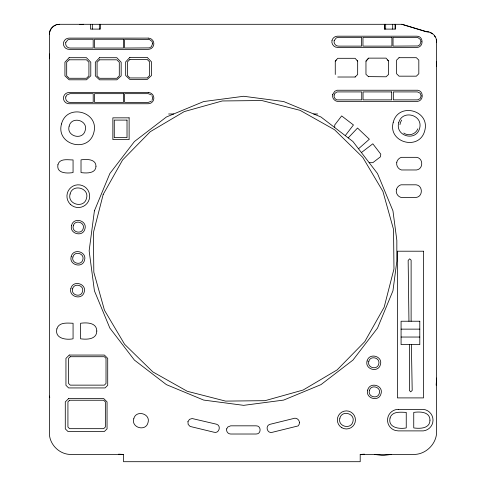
<?xml version="1.0" encoding="UTF-8"?>
<svg xmlns="http://www.w3.org/2000/svg" width="486" height="486" viewBox="0 0 486 486"><rect width="100%" height="100%" fill="white"/><g stroke="black" fill="none" stroke-linecap="round" stroke-linejoin="round"><path stroke-width="0.73" d="M49.365 34.573L49.451 32.933M49.365 58.46L49.657 54.001M436.167 385.179L436.635 378.059M49.451 33.23C49.779 28.644 53.733 24.762 58.296 24.385M399.966 124.598L400.525 122.247L401.673 120.121M49.718 31.912C50.532 28.874 52.798 26.287 55.708 25.084M152.051 100.244L152.64 98.051L152.051 95.857M417.808 128.833C415.822 134.343 408.428 136.554 403.751 133.036M345.26 135.637L353.45 124.963L341.664 115.923L334.72 124.963L334.72 127.551M348.207 137.896L357.532 128.043L369.342 139.221L358.51 148.783M336.239 60.057L335.316 61.108M337.776 77.019L355.096 77.019L355.424 76.685M355.09 77.019L357.666 74.498L357.666 61.157L355.09 58.302L337.776 58.302L335.267 61.157L335.267 74.498M151.353 101.149L148.254 102.437L124.629 102.437L124.629 93.664L148.254 93.664L151.353 94.946M361.408 152.561L372.823 143.801L380.787 154.177L380.435 156.832L372.823 162.676L369.166 162.676M56.722 24.64L59.638 24.3M391.133 454.446L382.871 455.534L374.603 454.446M79.807 24.543L83.525 24.3M118.596 454.173L123.535 454.446L123.535 461.7L360.205 461.7L360.205 454.446L364.482 454.167M59.292 24.3L401.892 24.3L426.556 31.669C432.163 31.529 437.054 36.729 436.635 42.312M368.649 58.132L386.078 58.132L388.636 61.157L388.636 74.382L386.078 76.788L368.449 76.612M168.606 113.985L173.66 113.985M313.701 113.985L317.644 113.985M401.078 329.137L419.795 329.144M401.078 337.041L419.795 337.041M123.535 454.446L71.108 454.446C59.486 454.689 49.122 444.326 49.365 432.704L49.365 34.227M360.205 454.446L413.525 454.446C425.876 454.708 436.896 443.688 436.635 431.337L436.635 41.729M428.701 32.021L425.936 31.669L401.892 24.3M430.025 32.465L432.449 33.85M368.649 76.788L365.964 74.364L365.964 61.157M387.634 59.978L388.32 60.793M357.149 60.586L357.544 61.023M434.423 35.818L435.201 36.979M49.365 396.072L49.772 397.427M436.27 39.554L436.543 40.921M436.337 61.88L436.635 66.412M411.387 344.629L412.195 390.483L410.682 391.838L409.388 390.483L409.388 344.629M408.951 321.234L408.155 260.472L409.649 258.831L411.12 260.168L411.12 321.234M395.27 24.3L395.27 29.099L384.383 29.099L384.383 24.3M395.161 24.3L395.161 29.099M392.688 24.3L392.688 29.099M385.671 24.3L385.671 29.099M384.493 24.3L384.493 29.099M100.426 24.3L100.426 29.099L90.457 29.099L90.457 24.3M99.344 24.3L99.344 29.099M92.322 24.3L92.322 29.099M299.455 422.692L299.121 424.43L298.149 425.912L272.142 432.34C267.185 433.785 264.9 425.724 269.882 424.351L294.868 418.197C297.298 418.13 299.467 420.262 299.455 422.692M334.137 95.013C333.657 97.091 335.018 99.338 337.084 99.879L361.736 99.879L361.736 91.921L337.084 91.921L334.89 93.397L334.137 95.013M396.783 162.239C396.023 165.532 398.168 169.092 401.43 169.966L416.52 169.966C423.476 169.183 423.476 158.114 416.52 157.33L401.43 157.33C399.134 157.993 397.311 159.918 396.783 162.239M396.382 189.716C395.622 193.009 397.761 196.569 401.023 197.444L416.113 197.444C423.075 196.66 423.075 185.591 416.113 184.808L401.023 184.808C398.733 185.464 396.91 187.396 396.382 189.716M57.907 164.797C56.321 173.611 67.25 173.526 73.064 172.573L73.064 159.937C68.046 159.985 59.535 158.011 57.907 164.797M332.667 94.515C331.926 97.522 334.034 100.79 337.084 101.355L417.802 101.355C423.713 100.481 423.713 91.119 417.802 90.244L337.084 90.244L334.739 91.307L332.667 94.515M96.805 331.033C96.696 339.586 86.794 339.671 80.561 338.803L80.561 323.263C86.794 322.394 96.696 322.479 96.805 331.033M429.982 420.159C429.879 428.713 419.971 428.798 413.744 427.929L413.744 412.395C419.971 411.521 429.879 411.606 429.982 420.159M95.991 166.218C95.821 173.775 86.229 173.283 81.016 172.591L81.016 159.845C86.229 159.153 95.821 158.661 95.991 166.218M421.168 95.9L420.123 98.591L417.541 99.879L393.338 99.879L393.338 91.921L417.541 91.921L420.123 93.209L421.168 95.9M65.774 42.519C65.002 45.192 67.232 48.096 70.008 48.041L93.191 48.041L93.191 39.269L70.008 39.269L67.815 39.858L65.774 42.519M61.491 123.966C55.653 144.889 88.397 153.661 93.81 132.623C99.642 111.707 66.898 102.929 61.491 123.966M65.786 96.914C65.021 99.587 67.244 102.485 70.027 102.437L93.209 102.437L93.209 93.664L70.027 93.664L66.922 94.946L65.786 96.914M69.158 126.135C66.011 136.335 82.833 140.843 85.208 130.43C88.355 120.23 71.533 115.723 69.158 126.135M70.112 193.981C66.892 204.393 84.066 208.998 86.49 198.367C89.703 187.954 72.529 183.356 70.112 193.981M71.594 225.346C68.976 233.821 82.96 237.569 84.929 228.918C87.547 220.437 73.568 216.695 71.594 225.346M73.289 225.796C71.339 232.12 81.763 234.914 83.234 228.463C85.19 222.138 74.759 219.344 73.289 225.796M71.211 256.535C68.593 265.01 82.577 268.758 84.546 260.107C87.164 251.633 73.179 247.884 71.211 256.535M72.906 256.991C70.956 263.309 81.381 266.103 82.851 259.652C84.801 253.334 74.376 250.539 72.906 256.991M70.895 288.423C68.277 296.903 82.262 300.646 84.23 291.995C86.848 283.52 72.864 279.772 70.895 288.423M72.59 288.878C70.64 295.202 81.065 297.997 82.535 291.545C84.485 285.221 74.06 282.427 72.59 288.878M94.412 210.821L89.145 250.812L94.412 290.81L109.848 328.08L134.409 360.09L166.412 384.645L203.683 400.081L243.68 405.348L283.678 400.081L320.948 384.645L352.951 360.09L377.513 328.08L392.949 290.81L396.843 261.213L396.843 240.412L392.949 210.821L377.513 173.545L352.951 141.541L320.948 116.986L283.678 101.544L243.68 96.277L203.683 101.544L166.412 116.986L134.409 141.541L109.848 173.545L94.412 210.821M152.628 43.655L151.34 46.759L149.372 47.895L124.616 48.041L124.616 39.269L149.372 39.421L152.039 41.462L152.628 43.655M133.778 418.78C130.983 427.832 145.909 431.835 148.017 422.595C150.812 413.543 135.88 409.546 133.778 418.78M226.707 428.865C225.99 431.355 228.068 434.065 230.662 434.016L256.165 434.016C261.419 434.217 261.419 425.627 256.165 425.827L230.662 425.827L227.764 427.024L226.707 428.865M332.035 40.356C331.051 43.77 333.9 47.488 337.454 47.421L416.654 47.421C423.865 47.695 423.865 35.921 416.654 36.195L337.454 36.195C334.976 36.207 332.691 37.963 332.035 40.356M334.192 40.599C333.42 43.266 335.65 46.17 338.426 46.121L361.608 46.121L361.608 37.343L338.426 37.343L336.233 37.932L334.192 40.599M339.878 418.179C337.32 426.459 350.983 430.122 352.909 421.672C355.466 413.392 341.804 409.728 339.878 418.179M393.247 122.265C387.555 142.659 419.479 151.213 424.746 130.704C430.438 110.31 398.514 101.756 393.247 122.265M367.094 360.983C364.476 369.457 378.454 373.205 380.429 364.555C383.047 356.08 369.062 352.332 367.094 360.983M398.714 122.739C394.942 136.274 416.119 141.948 419.618 128.34C423.391 114.805 402.214 109.131 398.714 122.739M368.789 361.438C366.833 367.756 377.264 370.551 378.734 364.099C380.684 357.781 370.259 354.987 368.789 361.438M367.702 390.094C365.083 398.575 379.068 402.317 381.036 393.666C383.654 385.191 369.676 381.443 367.702 390.094M369.403 390.55C367.446 396.874 377.871 399.668 379.341 393.217C381.297 386.892 370.867 384.098 369.403 390.55M421.04 41.729L419.758 44.834L417.79 45.97L393.034 46.121L393.034 37.343L417.79 37.495L420.451 39.536L421.04 41.729M56.868 328.894C54.517 338.639 66.236 340.17 73.07 338.803L73.07 323.263C67.524 323.099 58.861 321.841 56.868 328.894M390.045 418.021C387.694 427.771 399.413 429.302 406.247 427.929L406.247 412.395C400.701 412.231 392.038 410.974 390.045 418.021M187.942 421.654L188.167 424.418L190.081 426.429L213.84 432.194C218.9 434.107 221.713 425.736 216.519 424.211L192.14 418.531L189.491 419.351L187.942 421.654M103.202 194.412L93.391 232.691L93.822 272.209L104.466 310.262L124.598 344.27L152.841 371.905L187.28 391.291L225.559 401.102L265.07 400.671L303.13 390.027L337.132 369.895L364.773 341.652L384.159 307.213L393.97 268.934L393.538 229.422L382.895 191.363L362.763 157.361L334.52 129.719L300.081 110.34L261.802 100.529L222.284 100.96L184.23 111.598L150.223 131.73L122.587 159.979L103.202 194.412M368.54 58.217L366.098 61.011L368.54 58.217M69.127 57.688L64.93 62.238L64.93 75.828L69.127 79.795L86.465 79.795L90.785 75.828L90.785 62.238L86.465 57.688L69.127 57.688M99.515 57.706L95.317 62.257L95.317 75.852L99.515 79.813L116.853 79.813L121.172 75.852L121.172 62.257L116.853 57.706L99.515 57.706M129.871 57.36L125.674 61.91L125.674 75.506L129.871 79.467L147.209 79.467L151.523 75.506L151.523 61.91L147.209 57.36L129.871 57.36M69.127 59.79L66.685 62.238L66.685 75.828L69.127 78.276L86.465 78.276L88.914 75.828L88.914 62.238L86.465 59.79L69.127 59.79M99.515 59.808L97.072 62.257L97.072 75.852L99.515 78.295L116.853 78.295L119.295 75.852L119.295 62.257L116.853 59.808L99.515 59.808M129.871 59.468L127.429 61.91L127.429 75.506L129.871 77.948L147.209 77.948L149.652 75.506L149.652 61.91L147.209 59.468L129.871 59.468M69.261 355.059L65.944 358.376L65.944 385.301L68.581 387.931L105.073 387.931L107.71 385.301L107.71 358.376L104.393 355.059L69.261 355.059M70.245 356.712L68.581 358.376L68.581 383.478L70.245 385.137L104.35 385.137L106.015 383.478L106.015 358.376L104.35 356.712L70.245 356.712M399.036 57.694L396.588 60.136L396.588 73.732L399.036 76.174L416.374 76.174L418.817 73.732L418.817 60.136L416.374 57.694L399.036 57.694M68.605 398.593L65.288 401.91L65.288 428.834L67.925 431.465L104.417 431.465L107.054 428.834L107.054 401.91L103.737 398.593L68.605 398.593M69.589 400.245L67.925 401.91L67.925 427.012L69.589 428.67L103.694 428.67L105.359 427.012L105.359 401.91L103.694 400.245L69.589 400.245M398.283 409.364L395.501 409.728A10.765 10.765 0 0 0 395.501 430.523L398.283 430.888L423.318 430.888A10.82 10.82 0 0 0 423.318 409.364L398.283 409.364M391.91 37.343L362.963 37.343L362.963 46.121L391.91 46.121L391.91 37.343M148.236 38.115L69.042 38.115A5.613 5.613 0 0 0 63.423 43.734A5.613 5.613 0 0 0 69.042 49.347L148.236 49.347A5.613 5.613 0 0 0 153.855 43.734A5.613 5.613 0 0 0 148.236 38.115M123.493 39.269L94.545 39.269L94.545 48.041L123.493 48.041L123.493 39.269M391.673 91.921L363.06 91.921L363.06 99.879L391.673 99.879L391.673 91.921M148.254 92.51L69.055 92.51A5.613 5.613 0 0 0 63.441 98.123A5.613 5.613 0 0 0 69.055 103.743L148.254 103.743A5.613 5.613 0 0 0 153.868 98.123A5.613 5.613 0 0 0 148.254 92.51M123.505 93.664L94.563 93.664L94.563 102.437L123.505 102.437L123.505 93.664M129.124 117.837L112.861 117.837L112.861 139.597L129.124 139.597L129.124 117.837M127.022 120.091L114.271 120.091L114.271 137.641L127.022 137.641L127.022 120.091M423.513 251.207L397.427 251.207L397.427 397.906L423.513 397.906L423.513 251.207M419.795 321.234L401.078 321.234L401.078 344.629L419.795 344.629L419.795 321.234M70.263 204.211A11.366 11.366 0 0 0 89.278 199.12A11.366 11.366 0 0 0 75.36 185.196A11.366 11.366 0 0 0 70.263 204.211M341.871 427.753A9.04 9.04 0 0 0 355.436 419.928A9.04 9.04 0 0 0 341.871 412.098A9.04 9.04 0 0 0 341.871 427.753"/></g></svg>
